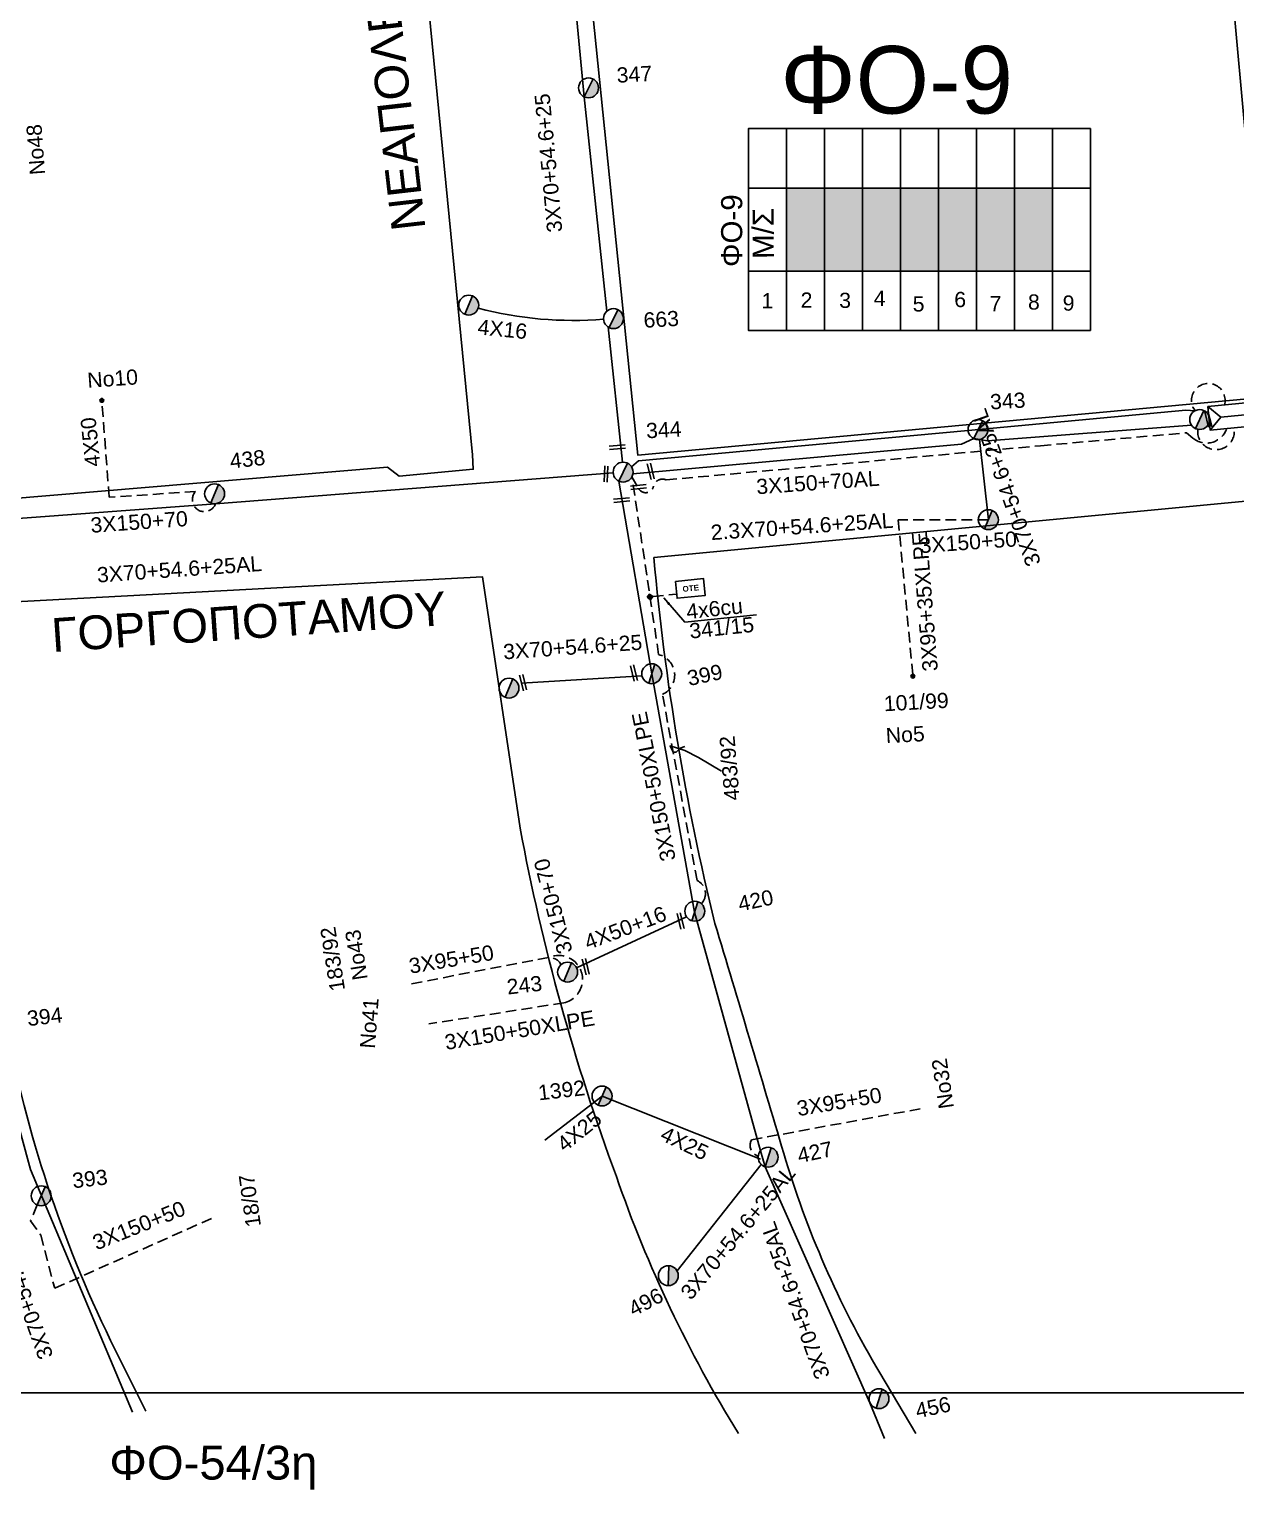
# Model space of a CAD drawing. Header units: millimetres. Extents: x 2999 to 5218, y 1863 to 2903.
# Drawn here: x 3547.2 to 3690.1, y 1876.3 to 2049.2 of the extents above; entities that cross this region are included whole.
import ezdxf
from ezdxf.enums import TextEntityAlignment as Align

# ---------------------------------------------------------------- set-up
doc = ezdxf.new("R2010")
doc.units = ezdxf.units.MM
doc.header["$LTSCALE"] = 0.5
doc.linetypes.add('DASHED', pattern=[19.05, 12.7, -6.35])
for name, color, linetype in [('Pillar OTE', 7, 'Continuous'), ('Άγνωστα', 7, 'Continuous'), ('Ασφαλειοκιβώτια Χ.Τ 9 αναχωρήσεων', 7, 'Continuous'), ('Εναέρια παροχή ΧΤ 4x16', 7, 'SYN_LINE'), ('Επιγραφές - Σχήματα', 7, 'Continuous'), ('Καλώδια ΧΤ   3x150+70AL', 7, 'DASHED'), ('Μηχανική τομή', 7, 'Continuous'), ('Στύλος ΦΜ', 7, 'Continuous'), ('Στύλος ΦΜ @ 1', 7, 'Continuous'), ('Συνδέσεις', 7, 'Continuous'), ('Συνεστραμμένα ΧΤ   3x70+54.6+25 AL', 7, 'SYN_LINE'), ('Υποσταθμός εναέριος 2 στύλων', 7, 'Continuous'), ('Υποσταθμός πόλεως', 7, 'Continuous'), ('Υπόβαθρο ΔΕΗ', 7, 'Continuous'), ('Υπόγεια καλώδια Παροχών ΧΤ   4x25', 7, 'DASHED'), ('Υπόγεια καλώδια Παροχών ΧΤ   4x50AL', 7, 'DASHED'), ('Υπόγεια καλώδια Παροχών ΧΤ   4x6', 7, 'DASHED')]:
    doc.layers.add(name, color=color, linetype=linetype)
doc.styles.add('arial', font='ARIAL.TTF')
doc.styles.get("Standard").update_dxf_attribs({"font": 'ARIAL.TTF'})
doc.linetypes.add('SYN_LINE', pattern='A,0.5,-0.0001,["/\\/\\/\\/",Standard,S=0.1,R=0,X=0,Y=-0.05],-0.25', length=0.7501)
doc.dimstyles.new('ISO-25', dxfattribs={"dimtxt": 2.5, "dimasz": 2.5, "dimexe": 1.25, "dimexo": 0.625, "dimtad": 1, "dimtxsty": 'Standard', "dimcen": 2.5, "dimadec": 0, "dimazin": 0, "dimtfac": 1, "dimtmove": 0, "dimatfit": 3, "dimfxl": 1, "dimarcsym": 0})

# ---------------------------------------------------------------- blocks, each defined once
blk = doc.blocks.new('ΑΣΦΑΛΕΙΟΚΙΒΩΤΙΟ ΥΠΟΣΤΑΘΜΟΥ 9 ΑΝΑΧΩΡΗΣΕΩΝ')
at = {"layer": 'Ασφαλειοκιβώτια Χ.Τ 9 αναχωρήσεων', "ltscale": 40}
for p, q in [((-23.8, 40.36), (24.02, 40.36)), ((-9.72, 40.36), (-9.72, -40.64)), ((9.94, 40.36), (9.94, -40.64)), ((-23.8, 31.36), (24.02, 31.36)), ((-23.8, 22.36), (24.02, 22.36)), ((-23.8, 13.36), (24.02, 13.36)), ((-23.8, 4.36), (24.02, 4.36)), ((-23.8, -4.64), (24.02, -4.64)), ((-23.8, -13.64), (24.02, -13.64)), ((-23.8, -22.64), (24.02, -22.64)), ((-23.8, -31.64), (24.02, -31.64))]:
    blk.add_line(p, q, dxfattribs=at)
at = {"layer": 'Ασφαλειοκιβώτια Χ.Τ 9 αναχωρήσεων'}
blk.add_lwpolyline([(-23.8, -40.64), (24.02, -40.64), (24.02, 40.36), (-23.8, 40.36)], close=True, dxfattribs=at)
for s, p in [('1', (-18.54, 37.25)), ('2', (-18.39, 27.98)), ('3', (-18.45, 18.85)), ('4', (-17.96, 10.67)), ('5', (-19.3, 1.44)), ('6', (-18.25, -8.4)), ('7', (-19.23, -16.79)), ('8', (-18.84, -25.86)), ('9', (-19.09, -34.08))]:
    blk.add_text(s, height=3.6, rotation=270, dxfattribs=at).set_placement(p)
at = {"layer": 'Ασφαλειοκιβώτια Χ.Τ 9 αναχωρήσεων', "ltscale": 40}
for tag, height, p in [('ΟΝΟΜΑ', 5, (-0.16, 44.31)), ('ΚΕΙΜΕΝΟ 1', 2, (17.06, 35.59)), ('ΚΕΙΜΕΝΟ 2', 2, (17.06, 26.88)), ('ΚΕΙΜΕΝΟ 3', 2, (17.06, 17.69)), ('ΚΕΙΜΕΝΟ 4', 2, (17.06, 8.71)), ('ΚΕΙΜΕΝΟ 5', 2, (17.06, -0.13)), ('ΚΕΙΜΕΝΟ 6', 2, (17.06, -9.05)), ('ΚΕΙΜΕΝΟ 7', 2, (17.06, -18.13)), ('ΚΕΙΜΕΝΟ 8', 2, (17.06, -26.85)), ('ΚΕΙΜΕΝΟ 9', 2, (17.06, -35.99)), ('ΣΧ', 2, (-0.1, -42.64))]:
    blk.add_attdef(tag, text='', height=height, dxfattribs=at).set_placement(p, align=Align.MIDDLE_CENTER)
blk = doc.blocks.new('ΜΗΧΑΝΙΚΗ ΤΟΜΗ')
at = {"layer": 'Μηχανική τομή', "ltscale": 40}
for p, q in [((-1.89, 0.78), (1.89, 0.78)), ((1.89, 0), (-1.89, 0))]:
    blk.add_line(p, q, dxfattribs=at)
blk = doc.blocks.new('ΥΠΑΡΧΩΝ ΤΣΙΜΕΝΤΕΝΙΟΣ ΣΤΥΛΟΣ')
at = {"layer": 'Στύλος ΦΜ'}
blk.add_hatch(color=7, dxfattribs=at).paths.add_polyline_path([(-1.29, -2.28, 0.574793), (2.62, 0, 0.268822), (1.3, 2.27)])
at = {"layer": 'Στύλος ΦΜ', "color": 7}
blk.add_line((-1.29, -2.28), (1.3, 2.27), dxfattribs=at)
blk.add_circle((0, 0), 2.62, dxfattribs=at)
at = {"layer": 'Στύλος ΦΜ', "flags": 4}
for tag, p in [('ΑΡΙΘΜΟΣ', (-4.68, 8.05)), ('ΤΥΠΟΣ', (-4.91, 3.03))]:
    blk.add_attdef(tag, p, '', height=4, dxfattribs=at)
blk = doc.blocks.new('ΥΠΟΣΤΑΘΜΟΣ ΕΝΑΕΡΙΟΣ ΕΠΙ 2 ΣΤΥΛΩΝ')
at = {"layer": 'Υποσταθμός εναέριος 2 στύλων', "linetype": 'Continuous'}
for points in [[(-11.97, -2.11, 0.574793), (-8.45, -0.07, 0.268822), (-9.64, 1.98)], [(9.68, -2.15, 0.574793), (13.19, -0.1, 0.268822), (12.01, 1.95)]]:
    blk.add_hatch(color=256, dxfattribs=at).paths.add_polyline_path(points)
for p, q in [((-11.97, -2.11), (-9.64, 1.98)), ((9.68, -2.15), (12.01, 1.95))]:
    blk.add_line(p, q, dxfattribs=at)
for centre in [(-10.81, -0.07), (10.84, -0.1)]:
    blk.add_circle(centre, 2.36, dxfattribs=at)
at = {"layer": 'Υποσταθμός πόλεως', "linetype": 'Continuous', "ltscale": 40}
blk.add_lwpolyline([(-8.57, 2.82), (8.57, 2.82), (8.57, -2.82), (-8.57, -2.82)], close=True, dxfattribs=at)
for points in [[(-5.75, 0), (-8.57, 2.82)], [(-8.57, -2.82), (-5.75, 0)], [(-5.75, 0), (5.75, 0)], [(5.75, 0), (8.57, 2.82)], [(8.57, -2.82), (5.75, 0)]]:
    blk.add_lwpolyline(points, dxfattribs=at)
at = {"layer": 'Υποσταθμός εναέριος 2 στύλων', "ltscale": 40, "flags": 1}
for tag, p in [('ΜΕΤΑΣΧΗΜΑΤΙΣΜΟΣ', (14.09, 2.51)), ('ΙΣΧΥΣ', (14.07, -0.28)), ('ΑΡΙΘΜΟΣ', (14.19, -3))]:
    blk.add_attdef(tag, p, '', height=1.8, dxfattribs=at)
blk = doc.blocks.new('_ΣΥΝΔΕΣΗ')
at = {"layer": 'Συνδέσεις', "linetype": 'SYN_LINE', "ltscale": 40}
blk.add_hatch(color=256, dxfattribs=at).paths.add_polyline_path([(0.5, -0.01, 1), (-0.5, -0.01, 1)])
at = {"layer": 'Συνδέσεις'}
blk.add_circle((0, -0.01), 0.5, dxfattribs=at)
blk = doc.blocks.new('PILLAR ΟΤΕ')
at = {"layer": 'Pillar OTE', "ltscale": 40}
blk.add_lwpolyline([(-3.31, 2.02), (3.39, 2.02), (3.39, -1.99), (-3.31, -1.99)], close=True, dxfattribs=at)
at = {"layer": 'Pillar OTE', "insert": (-1.81, 0.71), "char_height": 1.3575, "width": 109.961, "attachment_point": 1}
blk.add_mtext('{\\fArial|b1|i0|c161|p34;OTE}', dxfattribs=at)
blk = doc.blocks.new('TSONTA XT1')
at = {"ltscale": 40}
h = blk.add_hatch(color=256, dxfattribs=at)
h.dxf.hatch_style = 1
h.paths.add_polyline_path([(595.96, 2487.66), (597.07, 2488.77), (595.96, 2489.87), (594.85, 2488.77)])
blk.add_lwpolyline([(594.85, 2488.77), (595.96, 2489.87), (597.07, 2488.77), (595.96, 2487.66)], close=True, dxfattribs=at)

msp = doc.modelspace()

# ---------------------------------------------------------------- hatches: boundary and pattern name
at = {"layer": 'Ασφαλειοκιβώτια Χ.Τ 9 αναχωρήσεων', "ltscale": 40}
for color, points in [(30, [(3636.89, 2030.39), (3636.88, 2020.56), (3641.38, 2020.56), (3641.39, 2030.39)]), (173, [(3641.39, 2030.39), (3641.38, 2020.56), (3645.88, 2020.56), (3645.89, 2030.39)]), (133, [(3645.89, 2030.39), (3645.88, 2020.56), (3650.38, 2020.56), (3650.39, 2030.38)]), (27, [(3650.39, 2030.38), (3650.38, 2020.56), (3654.88, 2020.56), (3654.89, 2030.38)]), (62, [(3654.89, 2030.38), (3654.88, 2020.56), (3659.38, 2020.56), (3659.39, 2030.38)]), (6, [(3659.39, 2030.38), (3659.38, 2020.56), (3663.88, 2020.56), (3663.89, 2030.38)]), (2, [(3663.89, 2030.38), (3663.88, 2020.56), (3668.38, 2020.56), (3668.39, 2030.38)])]:
    msp.add_hatch(color=color, dxfattribs=at).paths.add_polyline_path(points)

# ---------------------------------------------------------------- linework, layer by layer
at = {"layer": 'Άγνωστα', "color": 173, "linetype": 'DASHED', "ltscale": 0.2}
for points in [[(3685.3, 2004.02, -1.645561), (3688.76, 2004.71, -0.173173)], [(3569.3, 1993.01, -1.230839), (3566.94, 1994.45), (3556.71, 1993.79), (3555.84, 2005.24)]]:
    msp.add_lwpolyline(points, format="xyb", dxfattribs=at)
at = {"layer": 'Άγνωστα', "color": 173, "linetype": 'SYN_LINE', "ltscale": 20}
for points in [[(3618.55, 1997.39), (3619.37, 1998.1), (3658.41, 2001.7), (3684.2, 2004.08), (3685.3, 2004.02), (3685.29, 2004.03)], [(3537.92, 1990.68), (3569.3, 1993.01), (3616.39, 1996.67)]]:
    msp.add_lwpolyline(points, dxfattribs=at)
at = {"layer": 'Άγνωστα', "color": 62, "linetype": 'DASHED', "ltscale": 0.2}
msp.add_lwpolyline([(3626.85, 1945.63), (3627.07, 1946, 0.45245), (3626.31, 1948.39), (3622.22, 1970.43), (3622.22, 1970.43, 0.704527), (3621.77, 1975.15), (3618.61, 1996.21)], format="xyb", dxfattribs=at)
at = {"layer": 'Άγνωστα', "color": 2, "linetype": 'SYN_LINE', "ltscale": 20}
msp.add_lwpolyline([(3626.01, 1944.65), (3620.95, 1972.88), (3617.04, 1995.7)], dxfattribs=at)
at = {"layer": 'Άγνωστα', "color": 5, "linetype": 'DASHED', "ltscale": 0.2}
for points in [[(3660.81, 1991.12), (3660.81, 1991.12), (3650.13, 1991.12)], [(3650.13, 1991.12), (3651.87, 1972.59)]]:
    msp.add_lwpolyline(points, dxfattribs=at)
at = {"layer": 'Άγνωστα', "color": 2, "ltscale": 40}
msp.add_lwpolyline([(3625.08, 1944.08), (3612.06, 1938.04)], dxfattribs=at)
at = {"layer": 'Άγνωστα', "color": 2, "linetype": 'DASHED', "ltscale": 0.2}
msp.add_lwpolyline([(3608.73, 1939.27), (3592.47, 1936.17)], dxfattribs=at)
for points in [[(3608.73, 1939.27, -1.104894), (3610.56, 1933.91), (3594.55, 1931.42)], [(3633.55, 1915.7), (3633.22, 1915.92, -0.391429), (3632.76, 1917.69), (3652.87, 1921.39)]]:
    msp.add_lwpolyline(points, format="xyb", dxfattribs=at)
at = {"layer": 'Άγνωστα', "color": 154, "linetype": 'DASHED', "ltscale": 0.2}
msp.add_lwpolyline([(3548.2, 1909.98), (3547.39, 1908.09), (3548.61, 1906.42), (3550.26, 1900.11), (3569.02, 1908.47)], dxfattribs=at)
at = {"layer": 'Άγνωστα', "color": 2, "linetype": 'DASHED', "ltscale": 0.2}
msp.add_arc((3608.88, 1937.81), 1.46, 24.8664, 95.8862, dxfattribs=at)
at = {"layer": 'Εναέρια παροχή ΧΤ 4x16', "color": 62, "ltscale": 15}
msp.add_lwpolyline([(3615.25, 2014.87), (3615.25, 2014.87, -0.085467), (3600.4, 2016.16)], format="xyb", dxfattribs=at)
at = {"layer": 'Επιγραφές - Σχήματα'}
msp.add_lwpolyline([(3017.22, 2889.47), (5045.69, 2889.47), (5045.69, 1887.75), (3017.22, 1887.75)], close=True, dxfattribs=at)
at = {"layer": 'Επιγραφές - Σχήματα', "ltscale": 0.2}
msp.add_lwpolyline([(3629.22, 1961.34), (3626.49, 1962.97), (3624.85, 1963.79), (3623.12, 1964.34), (3623.49, 1963.61), (3623.85, 1963.61), (3624.31, 1964.06), (3624.85, 1964.25)], dxfattribs=at)
at = {"layer": 'Επιγραφές - Σχήματα', "color": 2, "linetype": 'DASHED', "ltscale": 0.2}
msp.add_arc((3687.76, 2001.58), 2.17, 173.5697, 10.7847, dxfattribs=at)
at = {"layer": 'Καλώδια ΧΤ   3x150+70AL', "color": 62, "ltscale": 0.2}
msp.add_lwpolyline([(3618.61, 1996.21), (3619.4, 1994.8, 0.688361), (3621.15, 1995.06, -0.472802), (3622.66, 1995.83), (3666.98, 1999.88), (3684.28, 2001.41), (3685.02, 2000.78, 0.516243), (3688.99, 2001.8, -0.687468)], format="xyb", dxfattribs=at)
at = {"layer": 'Καλώδια ΧΤ   3x150+70AL', "color": 2, "linetype": 'SYN_LINE', "ltscale": 20}
for points in [[(3657.62, 2000.07), (3659.07, 2000.73), (3660.71, 2000.47), (3684.85, 2002.33)], [(3618.73, 1996.57), (3657.62, 2000.07)]]:
    msp.add_lwpolyline(points, dxfattribs=at)
at = {"layer": 'Συνεστραμμένα ΧΤ   3x70+54.6+25 AL', "color": 62, "ltscale": 20}
for points in [[(3615.62, 2015.8), (3612.95, 2041.19), (3609.84, 2074.01), (3607.15, 2105.26)], [(3617.5, 1997.93), (3615.81, 2013.96)]]:
    msp.add_lwpolyline(points, dxfattribs=at)
at = {"layer": 'Συνεστραμμένα ΧΤ   3x70+54.6+25 AL', "color": 5, "linetype": 'SYN_LINE', "ltscale": 10}
msp.add_lwpolyline([(3659.76, 2000.62), (3660.81, 1991.12)], dxfattribs=at)
at = {"layer": 'Συνεστραμμένα ΧΤ   3x70+54.6+25 AL', "color": 2, "ltscale": 15}
msp.add_lwpolyline([(3619.8, 1972.63), (3605.54, 1971.78)], dxfattribs=at)
at = {"layer": 'Συνεστραμμένα ΧΤ   3x70+54.6+25 AL', "color": 2, "ltscale": 20}
for points in [[(3648.51, 1882.34), (3646.79, 1886.54), (3634.37, 1914.48), (3633.83, 1916.39), (3626.01, 1944.65)], [(3633.92, 1914.78), (3623.96, 1902.16)]]:
    msp.add_lwpolyline(points, dxfattribs=at)
at = {"layer": 'Συνεστραμμένα ΧΤ   3x70+54.6+25 AL', "color": 154, "ltscale": 20}
msp.add_lwpolyline([(3559.48, 1885.44), (3547.41, 1914.18), (3543.05, 1930)], dxfattribs=at)
at = {"layer": 'Υπόβαθρο ΔΕΗ'}
for points in [[(3608.93, 2104.31), (3658.12, 2109.08), (3684.52, 2112.09), (3687, 2083.4), (3694.04, 2005.68), (3619.31, 1998.75), (3612.97, 2060.69), (3608.93, 2104.31)], [(3528.56, 2097.06), (3554.83, 2099.53), (3581.51, 2102.04), (3589.07, 2102.9), (3592.39, 2073.71), (3599.72, 1998.82), (3599.82, 1997.09), (3591.03, 1996.28), (3589.67, 1997.35), (3538.34, 1993.03), (3528.56, 2097.06)], [(3624.88, 1978.97), (3633.36, 1979.86)]]:
    msp.add_lwpolyline(points, dxfattribs=at)
for points in [[(3652.21, 1882.92), (3647.94, 1890.11, -0.062056), (3636.58, 1916.08, 0.001239), (3628.43, 1943.32, -0.037778), (3621.21, 1986.63), (3695.01, 1993.66), (3697.16, 1971.22), (3697.77, 1965.38), (3702.54, 1944.7), (3705.89, 1934.19), (3712.33, 1920.53), (3717.18, 1911.11), (3720.37, 1906.83), (3722.41, 1904.93), (3733.31, 1894.3), (3725.51, 1883.06)], [(3561.03, 1885.56), (3557.42, 1892.83, -0.066968), (3544.71, 1930.22), (3541.09, 1964.19), (3539.67, 1981.06), (3600.91, 1984.37), (3605.36, 1954.61, 0.042032), (3616.76, 1913.35, 0.054938), (3631.21, 1882.92, 0.617524)]]:
    msp.add_lwpolyline(points, format="xyb", dxfattribs=at)
at = {"layer": 'Υπόγεια καλώδια Παροχών ΧΤ   4x25', "color": 2, "linetype": 'SYN_LINE', "ltscale": 10}
msp.add_lwpolyline([(3615.07, 1922.88), (3608.29, 1917.67)], dxfattribs=at)
at = {"layer": 'Υπόγεια καλώδια Παροχών ΧΤ   4x25', "color": 2, "linetype": 'SYN_LINE', "ltscale": 20}
msp.add_lwpolyline([(3633.82, 1915.39), (3615.07, 1922.88)], dxfattribs=at)
at = {"layer": 'Υπόγεια καλώδια Παροχών ΧΤ   4x6', "color": 62, "linetype": 'DASHED', "ltscale": 0.2}
msp.add_lwpolyline([(3621.08, 1982.03), (3623.84, 1982.31)], dxfattribs=at)

# ---------------------------------------------------------------- block references
at = {"layer": 'Pillar OTE', "xscale": 0.4999999999999999, "yscale": 0.4999999999999999, "zscale": 0.4999999999999999, "rotation": 5.697008731881881}
msp.add_blockref('PILLAR ΟΤΕ', (3625.5, 1982.98), dxfattribs=at)
at = {"layer": 'Ασφαλειοκιβώτια Χ.Τ 9 αναχωρήσεων', "xscale": 0.4999999999999998, "yscale": 0.4999999999999998, "zscale": 0.4999999999999998, "rotation": 89.99176234333603}
msp.add_blockref('ΑΣΦΑΛΕΙΟΚΙΒΩΤΙΟ ΥΠΟΣΤΑΘΜΟΥ 9 ΑΝΑΧΩΡΗΣΕΩΝ', (3652.57, 2025.42), dxfattribs=at).add_auto_attribs({'ΟΝΟΜΑ': 'ΦΟ-9'})
at = {"layer": 'Μηχανική τομή'}
for p, xscale, yscale, zscale, rotation in [((3687.03, 2003.07), 0.4999999999999994, 0.4999999999999994, 0.4999999999999994, 103.7374015777385), ((3616.9, 1999.51), 0.4999999999999995, 0.4999999999999995, 0.4999999999999995, 5.158736128121816), ((3621.02, 1996.89), 0.4999999999999994, 0.4999999999999994, 0.4999999999999994, 103.7374015777385), ((3615.34, 1996.54), 0.4999999999999994, 0.4999999999999994, 0.4999999999999994, 267.5063003034812), ((3619.4, 1994.8), 0.4999999999999995, 0.4999999999999995, 0.4999999999999995, 5.158736128121816), ((3617.41, 1993.25), 0.4999999999999995, 0.4999999999999995, 0.4999999999999995, 5.158736128121816), ((3619.03, 1973.01), 0.4999999999999994, 0.4999999999999994, 0.4999999999999994, 103.7374015777385), ((3605.91, 1971.88), 0.4999999999999994, 0.4999999999999994, 0.4999999999999994, 103.7374015777385), ((3624.55, 1943.65), 0.4999999999999994, 0.4999999999999994, 0.4999999999999994, 103.7374015777385), ((3613.33, 1938.24), 0.4999999999999994, 0.4999999999999994, 0.4999999999999994, 103.7374015777385)]:
    msp.add_blockref('ΜΗΧΑΝΙΚΗ ΤΟΜΗ', p, dxfattribs=dict(at, xscale=xscale, yscale=yscale, zscale=zscale, rotation=rotation))
at = {"layer": 'Στύλος ΦΜ @ 1', "ltscale": 40}
ref = msp.add_blockref('ΥΠΑΡΧΩΝ ΤΣΙΜΕΝΤΕΝΙΟΣ ΣΤΥΛΟΣ', (3613.47, 2042.25), dxfattribs=dict(at, xscale=0.4499999999998181, yscale=0.4499999999998181, zscale=0.4499999999998181, rotation=3.244014411474268))
ref.add_attrib('ΤΥΠΟΣ', '347', (3616.85, 2042.85), dxfattribs={"layer": 'Στύλος ΦΜ', "height": 1.8, "rotation": 3.244, "flags": 4})
at = {"layer": 'Στύλος ΦΜ @ 1', "ltscale": 40, "xscale": 0.449999999999818, "yscale": 0.449999999999818, "zscale": 0.449999999999818, "rotation": 6.449163497314141}
for p in [(3599.28, 2016.53), (3660.81, 1991.12), (3604.05, 1971.18)]:
    msp.add_blockref('ΥΠΑΡΧΩΝ ΤΣΙΜΕΝΤΕΝΙΟΣ ΣΤΥΛΟΣ', p, dxfattribs=at)
at = {"layer": 'Στύλος ΦΜ @ 1', "ltscale": 40}
ref = msp.add_blockref('ΥΠΑΡΧΩΝ ΤΣΙΜΕΝΤΕΝΙΟΣ ΣΤΥΛΟΣ', (3616.42, 2014.93), dxfattribs=dict(at, xscale=0.4499999999998181, yscale=0.4499999999998181, zscale=0.4499999999998181, rotation=3.244014411474268))
ref.add_attrib('ΤΥΠΟΣ', '663', (3620.03, 2013.84), dxfattribs={"layer": 'Στύλος ΦΜ', "height": 1.8, "rotation": 3.244, "flags": 4})
ref = msp.add_blockref('ΥΠΑΡΧΩΝ ΤΣΙΜΕΝΤΕΝΙΟΣ ΣΤΥΛΟΣ', (3659.59, 2001.79), dxfattribs=dict(at, xscale=0.4499999999998181, yscale=0.4499999999998181, zscale=0.4499999999998181, rotation=3.244014411474268))
ref.add_attrib('ΤΥΠΟΣ', '343', (3661.06, 2004.17), dxfattribs={"layer": 'Στύλος ΦΜ', "height": 1.8, "rotation": 3.244, "flags": 4})
ref = msp.add_blockref('ΥΠΑΡΧΩΝ ΤΣΙΜΕΝΤΕΝΙΟΣ ΣΤΥΛΟΣ', (3617.56, 1996.75), dxfattribs=dict(at, xscale=0.4499999999998181, yscale=0.4499999999998181, zscale=0.4499999999998181, rotation=3.244014411474268))
ref.add_attrib('ΤΥΠΟΣ', '344', (3620.33, 2000.75), dxfattribs={"layer": 'Στύλος ΦΜ', "height": 1.8, "rotation": 3.244, "flags": 4})
ref = msp.add_blockref('ΥΠΑΡΧΩΝ ΤΣΙΜΕΝΤΕΝΙΟΣ ΣΤΥΛΟΣ', (3569.19, 1994.19), dxfattribs=dict(at, xscale=0.449999999999818, yscale=0.449999999999818, zscale=0.449999999999818, rotation=6.449163497314141))
ref.add_attrib('ΤΥΠΟΣ', '438', (3571.1, 1997.16), dxfattribs={"layer": 'Στύλος ΦΜ', "height": 1.8, "rotation": 6.4492, "flags": 4})
ref = msp.add_blockref('ΥΠΑΡΧΩΝ ΤΣΙΜΕΝΤΕΝΙΟΣ ΣΤΥΛΟΣ', (3620.95, 1972.88), dxfattribs=dict(at, xscale=0.449999999999818, yscale=0.449999999999818, zscale=0.449999999999818, rotation=12.04612060818461))
ref.add_attrib('ΤΥΠΟΣ', '399', (3625.37, 1971.42), dxfattribs={"layer": 'Στύλος ΦΜ', "height": 1.8, "rotation": 12.0461, "flags": 4})
ref = msp.add_blockref('ΥΠΑΡΧΩΝ ΤΣΙΜΕΝΤΕΝΙΟΣ ΣΤΥΛΟΣ', (3626.05, 1944.76), dxfattribs=dict(at, xscale=0.449999999999818, yscale=0.449999999999818, zscale=0.449999999999818, rotation=12.04612060818461))
ref.add_attrib('ΤΥΠΟΣ', '420', (3631.39, 1944.72), dxfattribs={"layer": 'Στύλος ΦΜ', "height": 1.8, "rotation": 12.0461, "flags": 4})
ref = msp.add_blockref('ΥΠΑΡΧΩΝ ΤΣΙΜΕΝΤΕΝΙΟΣ ΣΤΥΛΟΣ', (3610.99, 1937.55), dxfattribs=dict(at, xscale=0.449999999999818, yscale=0.449999999999818, zscale=0.449999999999818, rotation=6.449163497314141))
ref.add_attrib('ΤΥΠΟΣ', '243', (3603.89, 1934.89), dxfattribs={"layer": 'Στύλος ΦΜ', "height": 1.8, "rotation": 6.4492, "flags": 4})
ref = msp.add_blockref('ΥΠΑΡΧΩΝ ΤΣΙΜΕΝΤΕΝΙΟΣ ΣΤΥΛΟΣ', (3542.92, 1931.17), dxfattribs=dict(at, xscale=0.449999999999818, yscale=0.449999999999818, zscale=0.449999999999818, rotation=6.449163497314141))
ref.add_attrib('ΤΥΠΟΣ', '394', (3547.09, 1931.15), dxfattribs={"layer": 'Στύλος ΦΜ', "height": 1.8, "rotation": 6.4492, "flags": 4})
ref = msp.add_blockref('ΥΠΑΡΧΩΝ ΤΣΙΜΕΝΤΕΝΙΟΣ ΣΤΥΛΟΣ', (3615.07, 1922.88), dxfattribs=dict(at, xscale=0.449999999999818, yscale=0.449999999999818, zscale=0.449999999999818, rotation=6.449163497314141))
ref.add_attrib('ΤΥΠΟΣ', '1392', (3607.59, 1922.36), dxfattribs={"layer": 'Στύλος ΦΜ', "height": 1.8, "rotation": 6.4492, "flags": 4})
ref = msp.add_blockref('ΥΠΑΡΧΩΝ ΤΣΙΜΕΝΤΕΝΙΟΣ ΣΤΥΛΟΣ', (3634.73, 1915.63), dxfattribs=dict(at, xscale=0.449999999999818, yscale=0.449999999999818, zscale=0.449999999999818, rotation=12.04612060818461))
ref.add_attrib('ΤΥΠΟΣ', '427', (3638.41, 1914.92), dxfattribs={"layer": 'Στύλος ΦΜ', "height": 1.8, "rotation": 12.0461, "flags": 4})
ref = msp.add_blockref('ΥΠΑΡΧΩΝ ΤΣΙΜΕΝΤΕΝΙΟΣ ΣΤΥΛΟΣ', (3548.66, 1911.06), dxfattribs=dict(at, xscale=0.449999999999818, yscale=0.449999999999818, zscale=0.449999999999818, rotation=6.449163497314141))
ref.add_attrib('ΤΥΠΟΣ', '393', (3552.44, 1911.95), dxfattribs={"layer": 'Στύλος ΦΜ', "height": 1.8, "rotation": 6.4492, "flags": 4})
ref = msp.add_blockref('ΥΠΑΡΧΩΝ ΤΣΙΜΕΝΤΕΝΙΟΣ ΣΤΥΛΟΣ', (3622.92, 1901.61), dxfattribs=dict(at, xscale=0.449999999999818, yscale=0.449999999999818, zscale=0.449999999999818, rotation=27.78436603258995))
ref.add_attrib('ΤΥΠΟΣ', '496', (3618.81, 1896.72), dxfattribs={"layer": 'Στύλος ΦΜ', "height": 1.8, "rotation": 27.7844, "flags": 4})
ref = msp.add_blockref('ΥΠΑΡΧΩΝ ΤΣΙΜΕΝΤΕΝΙΟΣ ΣΤΥΛΟΣ', (3647.86, 1887.04), dxfattribs=dict(at, xscale=0.449999999999818, yscale=0.449999999999818, zscale=0.449999999999818, rotation=12.04612060818482))
ref.add_attrib('ΤΥΠΟΣ', '456', (3652.39, 1884.7), dxfattribs={"layer": 'Στύλος ΦΜ', "height": 1.8, "rotation": 12.0461, "flags": 4})
at = {"layer": 'Συνδέσεις', "xscale": 0.4500000000000455, "yscale": 0.4500000000000455, "zscale": 0.4500000000000455}
for p in [(3555.84, 2005.25), (3651.87, 1972.59)]:
    msp.add_blockref('_ΣΥΝΔΕΣΗ', p, dxfattribs=at)
at = {"layer": 'Συνδέσεις', "xscale": 0.3075184835441075, "yscale": 0.3075184835441075, "zscale": 0.3075184835441075, "rotation": 8.45328038145111}
msp.add_blockref('TSONTA XT1', (3551.97, 1198.01), dxfattribs=at)
at = {"layer": 'Υποσταθμός εναέριος 2 στύλων', "xscale": 0.4999999999999998, "yscale": 0.4999999999999998, "zscale": 0.4999999999999998, "rotation": 5.456692803554175}
msp.add_blockref('ΥΠΟΣΤΑΘΜΟΣ ΕΝΑΕΡΙΟΣ ΕΠΙ 2 ΣΤΥΛΩΝ', (3691.21, 2003.53), dxfattribs=at)

# ---------------------------------------------------------------- texts
at = {"ltscale": 40, "insert": (3636.18, 2047.21), "char_height": 4, "width": 17.8089, "attachment_point": 1, "style": 'arial'}
msp.add_mtext('{\\H2x;ΦO-9}', dxfattribs=at)
at = {"layer": 'Άγνωστα', "ltscale": 40, "char_height": 1.8, "width": 17.1868, "attachment_point": 1, "style": 'arial'}
for s, insert, rotation in [('Νο48', (3547.33, 2031.88), 94.2264), ('Νο10', (3554.05, 2008.51), 4.2264), ('4X50', (3553.89, 1997.3), 95.8093), ('3X150+70', (3554.44, 1991.36), 4.0359), ('2.3X70+54.6+25AL', (3627.87, 1990.5), 3.8845), ('3X95+35XLPE', (3653.04, 1973.09), 94.5468), ('3X150+50', (3652.61, 1988.95), 4.0359), ('\\pt0;101/99', (3648.38, 1970.23), 3.1375), ('3X150+50XLPE', (3622.04, 1950.53), 101.1508), ('\\pt0;Νο5', (3648.61, 1966.45), 3.1375), ('\\pt0;483/92', (3629.58, 1957.79), 94.6866), ('3X150+70', (3609.84, 1939.54), 104.4683), ('4X50+16', (3612.76, 1941.84), 20.7509), ('183/92', (3582.87, 1935.16), 98.9116), ('Νο43', (3585.55, 1936.47), 98.9116), ('3X95+50', (3592.07, 1939.13), 9.469), ('Νο41', (3586.38, 1928.58), 85.7041), ('3X150+50XLPE', (3596.3, 1930.1), 9.469), ('Νο32', (3654.96, 1921.24), 98.4758), ('3X95+50', (3638, 1922.26), 9.469), ('18/07', (3572.91, 1907.24), 98.0091), ('3X150+50', (3554.54, 1906.26), 21.7342)]:
    msp.add_mtext(s, dxfattribs=dict(at, insert=insert, rotation=rotation))
at = {"layer": 'Εναέρια παροχή ΧΤ 4x16', "ltscale": 20, "insert": (3600.44, 2014.86), "char_height": 1.8, "width": 17.1868, "attachment_point": 1, "rotation": 354.4044, "style": 'arial'}
msp.add_mtext('4X16', dxfattribs=at)
at = {"layer": 'Επιγραφές - Σχήματα', "attachment_point": 1}
for s, insert, char_height, width, rotation in [('ΝΕΑΠΟΛΕΩΣ', (3590.2, 2025.12), 4, 15.1545, 96.5959), ('Μ/Σ', (3632.91, 2021.99), 2.5, 2.2621, 90.2904), ('ΓΟΡΓΟΠΟΤΑΜΟΥ', (3549.74, 1979.43), 4, 15.1545, 3.9358)]:
    msp.add_mtext(s, dxfattribs=dict(at, insert=insert, char_height=char_height, width=width, rotation=rotation))
at = {"layer": 'Επιγραφές - Σχήματα', "insert": (3556.72, 1881.46), "char_height": 4, "width": 15.1545, "attachment_point": 1}
msp.add_mtext('ΦΟ-54/3η', dxfattribs=at)
at = {"layer": 'Καλώδια ΧΤ   3x150+70AL', "ltscale": 0.2, "insert": (3633.27, 1995.92), "char_height": 1.8, "width": 17.1868, "attachment_point": 1, "rotation": 4.0359, "style": 'arial'}
msp.add_mtext('3X150+70AL', dxfattribs=at)
at = {"layer": 'Συνεστραμμένα ΧΤ   3x70+54.6+25 AL', "ltscale": 40, "char_height": 1.8, "width": 17.1868, "attachment_point": 1, "style": 'arial'}
for insert, rotation in [((3608.58, 2025.06), 95.3035), ((3603.3, 1976.37), 4.0359)]:
    msp.add_mtext('3X70+54.6+25', dxfattribs=dict(at, insert=insert, rotation=rotation))
at = {"layer": 'Συνεστραμμένα ΧΤ   3x70+54.6+25 AL', "ltscale": 20, "char_height": 1.8, "width": 17.1868, "attachment_point": 1, "style": 'arial'}
for insert, rotation in [((3665.37, 1985.4), 109.6935), ((3555.2, 1985.47), 4.0359), ((3624.21, 1899.76), 50.3011), ((3548.42, 1891.5), 109.6935), ((3640.39, 1889.14), 109.6935)]:
    msp.add_mtext('3X70+54.6+25AL', dxfattribs=dict(at, insert=insert, rotation=rotation))
at = {"layer": 'Υπόγεια καλώδια Παροχών ΧΤ   4x25', "ltscale": 0.2, "char_height": 1.8, "width": 17.1868, "attachment_point": 1, "style": 'arial'}
for insert, rotation in [((3609.51, 1917.58), 38.7839), ((3622.59, 1919.37), 334.3512)]:
    msp.add_mtext('4X25', dxfattribs=dict(at, insert=insert, rotation=rotation))
at = {"layer": 'Υπόγεια καλώδια Παροχών ΧΤ   4x50AL', "color": 7, "ltscale": 0.2, "char_height": 1.8, "attachment_point": 1, "rotation": 6.1269}
for s, insert in [('4x6cu', (3624.95, 1981.12)), ('341/15', (3625.31, 1978.82))]:
    msp.add_mtext_dynamic_manual_height_columns(s, width=1.8, gutter_width=12.5, heights=[0.118], dxfattribs=dict(at, insert=insert))

# ---------------------------------------------------------------- leaders
at = {"layer": 'Επιγραφές - Σχήματα', "ltscale": 40}
msp.add_leader([(3622.37, 1981.86), (3624.88, 1978.97)], dimstyle='ISO-25', override={"dimasz": 1, "dimtad": 0}, dxfattribs=at)

doc.saveas('drawing.dxf')
